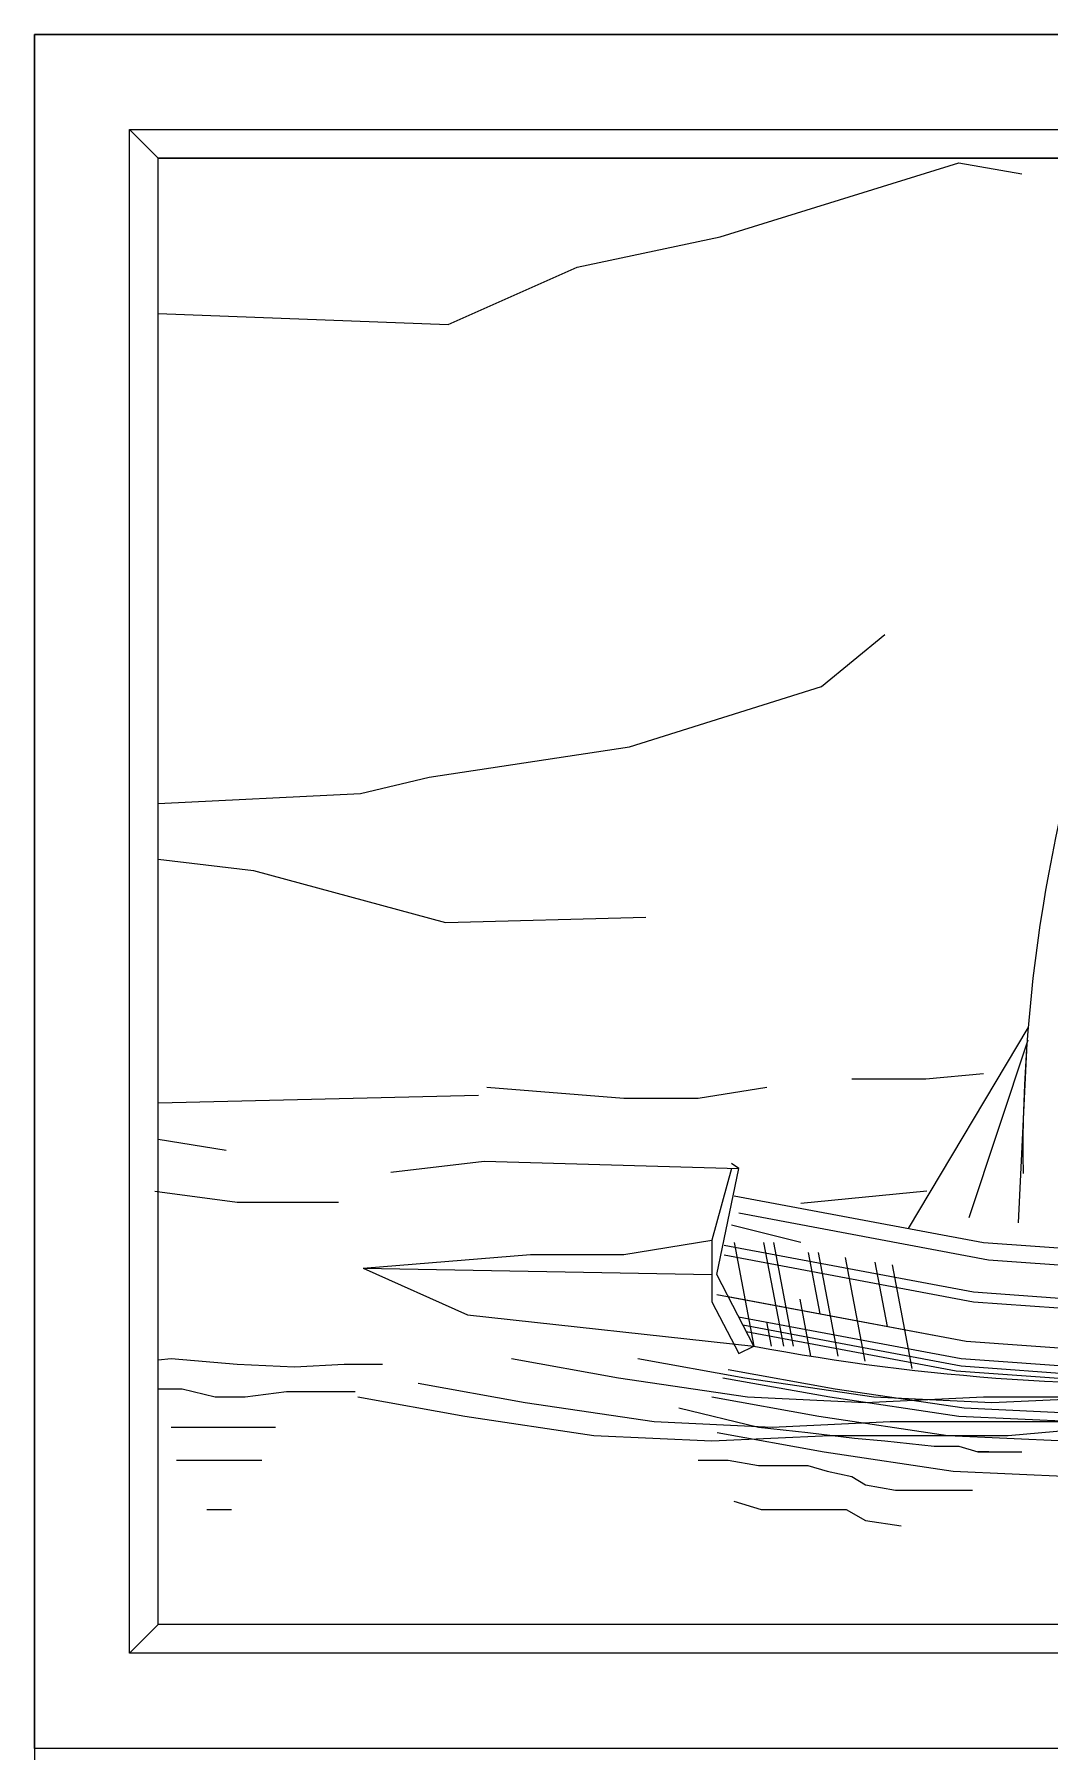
# Model space of a CAD drawing. Header units: inches. Extents: x 11.6 to 54.1, y 10.7 to 35.5.
# Drawn here: x 50.844 to 51.377, y 21.871 to 22.773 of the extents above; entities that cross this region are included whole.
import ezdxf

# ---------------------------------------------------------------- set-up
doc = ezdxf.new("R2010")
doc.units = ezdxf.units.IN
doc.header["$MEASUREMENT"] = 0
doc.layers.add('02', color=2, linetype='Continuous')

msp = doc.modelspace()

# ---------------------------------------------------------------- linework, layer by layer
at = {"layer": '02'}
for p, q in [((50.84396, 21.87312), (50.84396, 22.77312)), ((50.84396, 22.77312), (50.84396, 21.47312)), ((50.84396, 22.77312), (52.04396, 22.77312)), ((52.04396, 22.77312), (50.84396, 22.77312)), ((50.89396, 21.92312), (50.89396, 22.72312)), ((50.89396, 22.72312), (51.99396, 22.72312)), ((50.90896, 22.70812), (50.89396, 22.72312)), ((50.90896, 21.93812), (50.90896, 22.70812)), ((51.97896, 22.70812), (50.90896, 22.70812)), ((50.90896, 22.70812), (51.97896, 22.70812)), ((51.20373, 22.66678), (51.32901, 22.70566)), ((51.32901, 22.70566), (51.36213, 22.6999)), ((51.12885, 22.65094), (51.20373, 22.66678)), ((51.06117, 22.6207), (51.12885, 22.65094)), ((50.90896, 22.62652), (51.06117, 22.6207)), ((51.25701, 22.43062), (51.29013, 22.45798)), ((51.15621, 22.39894), (51.25701, 22.43062)), ((51.05109, 22.3831), (51.15621, 22.39894)), ((51.01509, 22.37446), (51.05109, 22.3831)), ((50.90896, 22.36924), (51.01509, 22.37446)), ((50.90896, 22.34009), (50.95893, 22.33414)), ((50.95893, 22.33414), (51.05973, 22.30678)), ((51.05973, 22.30678), (51.16485, 22.30966)), ((51.3653, 22.25148), (51.30238, 22.14618)), ((51.3653, 22.245), (51.3342, 22.15169)), ((51.36476, 22.24337), (51.36012, 22.1491)), ((51.31173, 22.2247), (51.34197, 22.22758)), ((51.08133, 22.22038), (51.15333, 22.21462)), ((51.19221, 22.21462), (51.22821, 22.22038)), ((51.27285, 22.2247), (51.31173, 22.2247)), ((50.90896, 22.21208), (51.07701, 22.21606)), ((51.15333, 22.21462), (51.19221, 22.21462)), ((50.90896, 22.19307), (50.94453, 22.18726)), ((51.03093, 22.17574), (51.07989, 22.1815)), ((51.07989, 22.1815), (51.21367, 22.17761)), ((51.20978, 22.17761), (51.19941, 22.14003)), ((51.20201, 22.12188), (51.21367, 22.17761)), ((51.21367, 22.17761), (51.20978, 22.1802)), ((50.90709, 22.16566), (50.95029, 22.1599)), ((51.24607, 22.15947), (51.31217, 22.16595)), ((50.95029, 22.1599), (51.00357, 22.1599)), ((51.21108, 22.16335), (51.34197, 22.13873)), ((51.24607, 22.13873), (51.20978, 22.1478)), ((51.21367, 22.15428), (51.34457, 22.12966)), ((51.15333, 22.13254), (51.19941, 22.14003)), ((51.19941, 22.14003), (51.19941, 22.10763)), ((51.20589, 22.13743), (51.33679, 22.11281)), ((51.21108, 22.13873), (51.22145, 22.0843)), ((51.22663, 22.13873), (51.237, 22.0843)), ((51.23181, 22.13873), (51.24218, 22.0843)), ((51.34197, 22.13873), (51.48583, 22.12836)), ((51.01653, 22.12534), (51.10437, 22.13254)), ((51.10437, 22.13254), (51.15333, 22.13254)), ((51.20589, 22.13225), (51.33679, 22.10763)), ((51.24996, 22.13355), (51.25609, 22.10134)), ((51.25514, 22.13355), (51.26551, 22.07911)), ((51.2694, 22.13095), (51.27977, 22.07652)), ((51.28495, 22.12836), (51.29136, 22.09471)), ((51.34457, 22.12966), (51.48842, 22.11929)), ((51.01653, 22.12534), (51.07125, 22.10086)), ((51.01653, 22.12534), (51.19941, 22.12193)), ((51.22145, 22.0843), (51.20201, 22.12188)), ((51.29402, 22.12707), (51.30439, 22.07263)), ((51.20201, 22.11151), (51.3329, 22.08689)), ((51.20795, 22.1104), (51.3329, 22.08689)), ((51.33679, 22.11281), (51.48065, 22.10244)), ((51.07125, 22.10086), (51.22145, 22.0843)), ((51.19941, 22.10763), (51.21367, 22.08041)), ((51.24556, 22.10899), (51.25125, 22.07911)), ((51.33679, 22.10763), (51.48065, 22.09726)), ((51.21342, 22.09981), (51.33031, 22.07782)), ((51.21565, 22.0955), (51.33031, 22.07393)), ((51.21742, 22.09209), (51.32772, 22.07134)), ((51.22809, 22.09705), (51.23052, 22.0843)), ((51.21367, 22.08041), (51.22145, 22.0843)), ((51.3329, 22.08689), (51.47676, 22.07652)), ((51.3329, 22.08689), (51.47676, 22.07652)), ((50.90896, 22.07723), (50.91573, 22.07782)), ((50.91573, 22.07782), (50.95029, 22.07494)), ((50.95029, 22.07494), (50.98053, 22.0735)), ((50.98053, 22.0735), (51.00645, 22.07494)), ((51.00645, 22.07494), (51.02661, 22.07494)), ((51.09429, 22.07782), (51.15045, 22.06774)), ((51.16053, 22.07782), (51.21669, 22.06774)), ((51.33031, 22.07782), (51.47417, 22.06745)), ((51.33031, 22.07393), (51.47417, 22.06356)), ((51.04533, 22.06486), (51.10149, 22.05478)), ((51.15045, 22.06774), (51.21813, 22.05766)), ((51.20517, 22.06774), (51.26133, 22.05766)), ((51.20805, 22.07206), (51.26421, 22.06198)), ((51.21669, 22.06774), (51.28437, 22.05766)), ((51.32772, 22.07134), (51.47157, 22.06097)), ((50.90896, 22.06198), (50.92149, 22.06198)), ((50.92149, 22.06198), (50.93877, 22.05766)), ((50.93877, 22.05766), (50.95461, 22.05766)), ((50.95461, 22.05766), (50.97621, 22.06054)), ((50.97621, 22.06054), (50.99061, 22.06054)), ((50.99061, 22.06054), (50.99925, 22.06054)), ((50.99925, 22.06054), (51.01221, 22.06054)), ((51.01365, 22.05766), (51.06981, 22.04758)), ((51.19941, 22.05766), (51.25557, 22.04758)), ((51.21813, 22.05766), (51.28005, 22.05478)), ((51.26133, 22.05766), (51.32901, 22.04758)), ((51.26421, 22.06198), (51.33189, 22.0519)), ((51.28005, 22.05478), (51.34197, 22.05766)), ((51.28437, 22.05766), (51.34629, 22.05478)), ((51.34197, 22.05766), (51.37509, 22.05766)), ((51.34629, 22.05478), (51.40821, 22.05766)), ((51.37509, 22.05766), (51.40677, 22.05766)), ((51.06981, 22.04758), (51.13749, 22.0375)), ((51.10149, 22.05478), (51.16917, 22.0447)), ((51.18213, 22.0519), (51.22389, 22.04182)), ((51.25557, 22.04758), (51.32325, 22.0375)), ((51.32901, 22.04758), (51.39093, 22.0447)), ((51.33189, 22.0519), (51.39381, 22.04902)), ((50.91573, 22.04182), (50.93157, 22.04182)), ((50.93157, 22.04182), (50.95749, 22.04182)), ((50.95749, 22.04182), (50.97045, 22.04182)), ((51.16917, 22.0447), (51.23109, 22.04182)), ((51.20229, 22.03894), (51.25845, 22.02886)), ((51.22389, 22.04182), (51.24981, 22.03894)), ((51.23109, 22.04182), (51.29301, 22.0447)), ((51.24981, 22.03894), (51.27429, 22.03606)), ((51.29301, 22.0447), (51.32613, 22.0447)), ((51.32613, 22.0447), (51.35781, 22.0447)), ((51.35493, 22.0375), (51.40389, 22.04182)), ((51.35781, 22.0447), (51.38661, 22.0447)), ((51.13749, 22.0375), (51.19941, 22.03462)), ((51.19941, 22.03462), (51.26133, 22.0375)), ((51.25845, 22.02886), (51.32613, 22.01878)), ((51.26133, 22.0375), (51.29445, 22.0375)), ((51.27429, 22.03606), (51.29013, 22.03462)), ((51.29013, 22.03462), (51.31605, 22.03174)), ((51.29445, 22.0375), (51.32613, 22.0375)), ((51.31605, 22.03174), (51.32901, 22.03174)), ((51.32325, 22.0375), (51.38517, 22.03462)), ((51.32613, 22.0375), (51.35493, 22.0375)), ((51.32901, 22.03174), (51.33909, 22.02886)), ((51.33909, 22.02886), (51.36213, 22.02886)), ((51.34485, 22.02886), (51.33909, 22.02886)), ((51.33909, 22.02886), (51.34485, 22.02886)), ((50.91861, 22.02454), (50.92869, 22.02454)), ((50.92869, 22.02454), (50.95029, 22.02454)), ((50.95029, 22.02454), (50.95749, 22.02454)), ((50.95749, 22.02454), (50.96325, 22.02454)), ((51.19221, 22.02454), (51.20805, 22.02454)), ((51.20805, 22.02454), (51.22389, 22.02166)), ((51.22389, 22.02166), (51.23397, 22.02166)), ((51.23397, 22.02166), (51.24981, 22.02166)), ((51.24981, 22.02166), (51.25989, 22.01878)), ((51.25989, 22.01878), (51.27285, 22.0159)), ((51.27285, 22.0159), (51.28005, 22.01158)), ((51.28005, 22.01158), (51.29589, 22.0087)), ((51.32613, 22.01878), (51.38805, 22.0159)), ((51.21093, 22.00294), (51.22533, 21.99862)), ((51.29589, 22.0087), (51.31605, 22.0087)), ((51.31605, 22.0087), (51.32325, 22.0087)), ((51.32325, 22.0087), (51.33621, 22.0087)), ((51.33621, 22.0087), (51.33621, 22.0087)), ((51.33621, 22.0087), (51.33621, 22.0087)), ((50.93445, 21.99862), (50.94741, 21.99862)), ((50.94741, 21.99862), (50.94741, 21.99862)), ((51.22533, 21.99862), (51.25125, 21.99862)), ((51.25125, 21.99862), (51.26997, 21.99862)), ((51.26997, 21.99862), (51.28005, 21.99286)), ((51.28005, 21.99286), (51.29877, 21.98998)), ((50.90896, 21.93812), (50.89396, 21.92312)), ((51.97896, 21.93812), (50.90896, 21.93812)), ((51.99396, 21.92312), (50.89396, 21.92312)), ((52.04396, 21.87312), (50.84396, 21.87312))]:
    msp.add_line(p, q, dxfattribs=at)
for centre, radius, start, end in [((52.1803, 22.18474), 0.81765, 159.73708, 180.68113), ((51.43714, 23.23405), 1.1698, 259.37475, 286.11704)]:
    msp.add_arc(centre, radius, start, end, dxfattribs=at)

doc.saveas('drawing.dxf')
